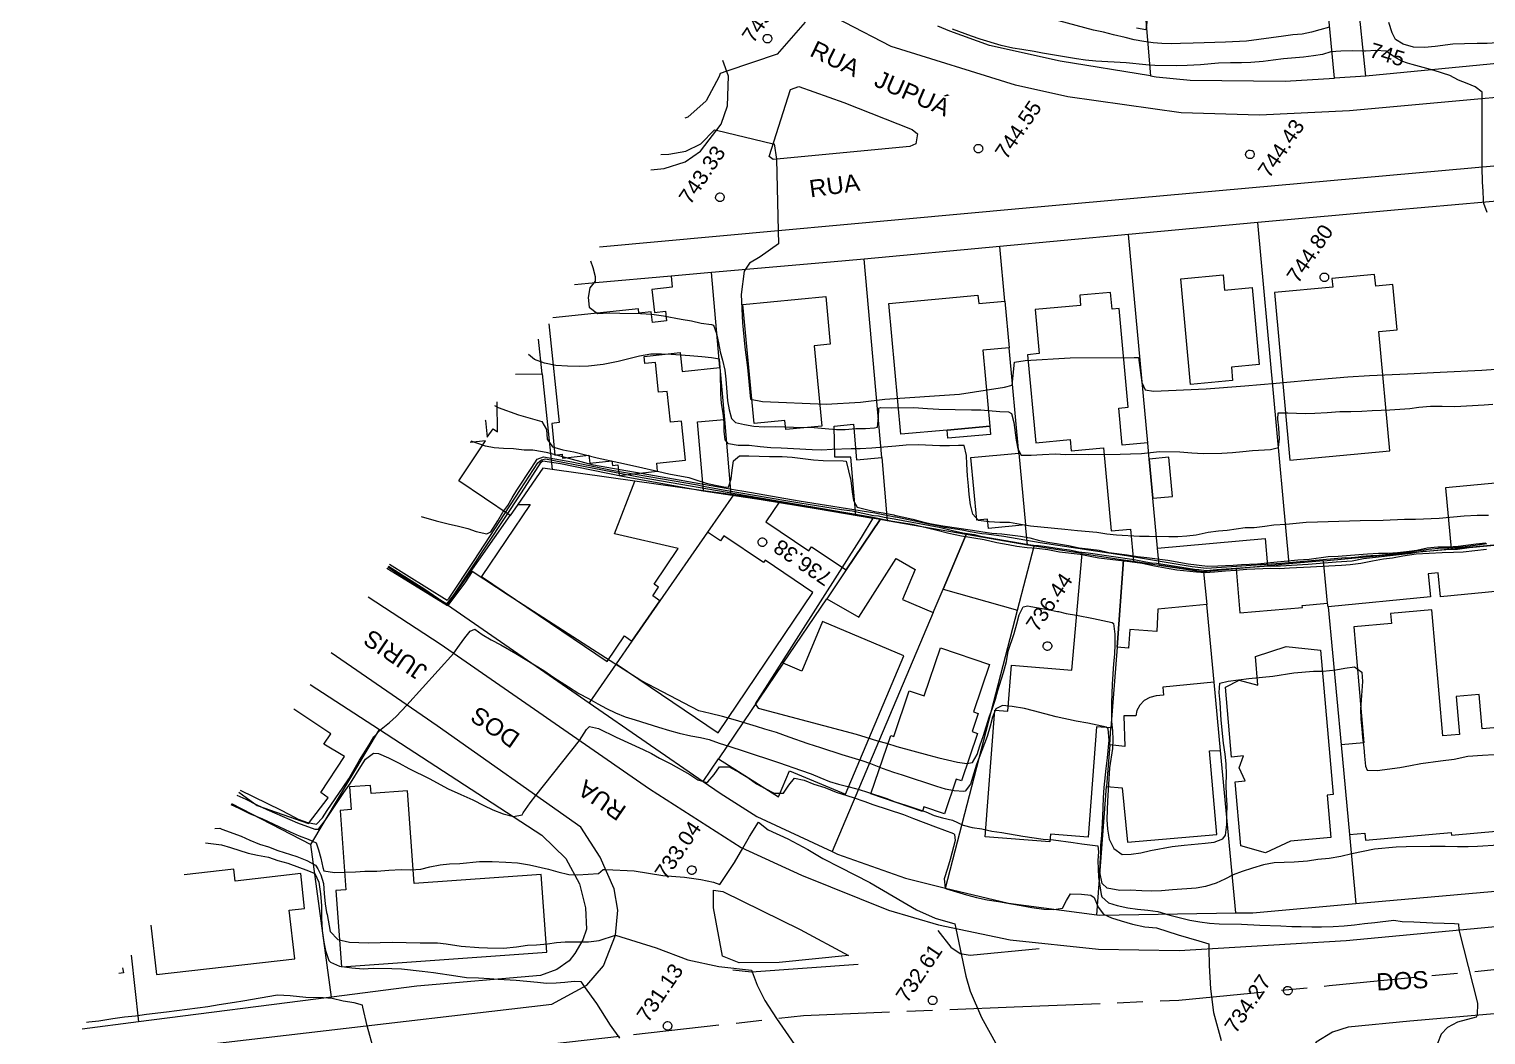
# Model space of a CAD drawing. Header units: metres. Extents: x 325024 to 7190115, y 7391967 to 10157759.
# Drawn here: x 325082.4 to 325251.8, y 7393017.6 to 7393134.6 of the extents above; entities that cross this region are included whole.
import ezdxf
from ezdxf.enums import TextEntityAlignment as Align

# ---------------------------------------------------------------- set-up
doc = ezdxf.new("R2010")
doc.units = ezdxf.units.M
doc.linetypes.add('T09', pattern=[17, 10, -2, 3, -2])
doc.layers.get('0').update_dxf_attribs({"lineweight": 18})
for name, color, linetype, lineweight in [('100_SIST_VIARIO_MEIO_FIO', 1, 'Continuous', 18), ('108_SEP_FIS_CANT_CENT_ILHA', 7, 'Continuous', 18), ('160_P_SIMP_ASF_TOP', 7, 'Continuous', 18), ('206_MURO_E_MURO_ARRIMO', 7, 'Continuous', 18), ('214_PROJ_BEIRAL_EDIF', 10, 'Continuous', 18), ('508_LM_SETOR_FISCAL', 136, 'T09', 18), ('600_CURVA_MESTRA', 14, 'Continuous', 18), ('602_CURVA_MESTRA_TOP', 24, 'Continuous', 18), ('604_CURVA_INTERM', 7, 'Continuous', 18), ('606_PTO_COTADO', 7, 'Continuous', 18), ('608_PTO_COTADO_INTERVIA', 1, 'Continuous', 18), ('624_SEGM_CURVA_MESTRA', 14, 'Continuous', 18), ('626_SEGM_CURVA_INTERM', 7, 'Continuous', 18)]:
    doc.layers.add(name, color=color, linetype=linetype, lineweight=lineweight)
doc.styles.add('Style-Arial', font='arial.ttf', dxfattribs={"height": 1.75})

# ---------------------------------------------------------------- blocks, each defined once
blk = doc.blocks.new('SP09')
at = {"color": 0, "linetype": 'Continuous'}
blk.add_lwpolyline([(-0.03, -0.51), (-0.14, -0.49), (-0.24, -0.46), (-0.31, -0.42), (-0.35, -0.39), (-0.42, -0.31), (-0.47, -0.24), (-0.51, -0.15), (-0.52, -0.09), (-0.52, 0.03), (-0.51, 0.11), (-0.48, 0.2), (-0.44, 0.27), (-0.4, 0.33), (-0.32, 0.39), (-0.23, 0.44), (-0.15, 0.48), (-0.1, 0.48), (-0.03, 0.48), (0.08, 0.48), (0.19, 0.44), (0.27, 0.4), (0.35, 0.32), (0.41, 0.23), (0.46, 0.11), (0.48, 0.03), (0.48, -0.03), (0.47, -0.08), (0.44, -0.21), (0.38, -0.3), (0.31, -0.38), (0.23, -0.44), (0.1, -0.49), (0.02, -0.51)], close=True, dxfattribs=at)
blk = doc.blocks.new('SP10')
at = {"color": 0, "linetype": 'Continuous'}
blk.add_lwpolyline([(-0.03, -0.51), (-0.14, -0.49), (-0.24, -0.46), (-0.31, -0.42), (-0.35, -0.39), (-0.42, -0.31), (-0.47, -0.24), (-0.51, -0.15), (-0.52, -0.09), (-0.52, 0.03), (-0.51, 0.11), (-0.48, 0.2), (-0.44, 0.27), (-0.4, 0.33), (-0.32, 0.39), (-0.23, 0.44), (-0.15, 0.48), (-0.1, 0.48), (-0.03, 0.48), (0.08, 0.48), (0.19, 0.44), (0.27, 0.4), (0.35, 0.32), (0.41, 0.23), (0.46, 0.11), (0.48, 0.03), (0.48, -0.03), (0.47, -0.08), (0.44, -0.21), (0.38, -0.3), (0.31, -0.38), (0.23, -0.44), (0.1, -0.49), (0.02, -0.51)], close=True, dxfattribs=at)

msp = doc.modelspace()

# ---------------------------------------------------------------- linework, layer by layer
at = {"layer": '100_SIST_VIARIO_MEIO_FIO'}
for points in [[(325404.242, 7393140.748), (325268.369, 7393128.025), (325235.92, 7393125.082), (325225.477, 7393124.583), (325216.349, 7393124.853), (325203.165, 7393126.719), (325197.079, 7393128.077), (325182.628, 7393132.562), (325171.865, 7393138.207)], [(325457.005, 7393136.988), (325325.326, 7393125.189), (325288.485, 7393122.234), (325279.49, 7393121.076), (325197.909, 7393113.744), (325148.699, 7393109.244)], [(325154.659, 7393118.252), (325156.221, 7393118.408), (325158.66, 7393119.183), (325160.432, 7393120.407), (325162.861, 7393123.557), (325163.589, 7393125.69), (325163.727, 7393129.122), (325163.065, 7393130.955)], [(325121.791, 7393068.578), (325130.174, 7393063.108), (325154.528, 7393046.243), (325165.17, 7393039.433), (325172.194, 7393036.219), (325182.325, 7393032.139), (325188.146, 7393030.431), (325196.47, 7393028.679), (325206.732, 7393027.622), (325216.142, 7393027.44), (325235.549, 7393028.633), (325295.887, 7393034.259), (325315.523, 7393035.898), (325335.798, 7393036.104), (325350.97, 7393036.303)], [(325086.031, 7393014.536), (325143.147, 7393021.203), (325147.249, 7393023.421), (325149.166, 7393025.663), (325150.563, 7393029.249), (325150.818, 7393032.126), (325150.405, 7393034.627), (325148.795, 7393038.309), (325146.536, 7393041.79), (325129.828, 7393053.564), (325117.486, 7393062.073)]]:
    msp.add_lwpolyline(points, dxfattribs=at)
msp.add_lwpolyline([(325287.13, 7393023.083), (325242.965, 7393019.249), (325235.766, 7393018.529), (325233.952, 7393017.971), (325232.042, 7393016.782), (325230.482, 7393014.418), (325229.987, 7393012.619), (325230.355, 7393009.741), (325231.941, 7393007.403), (325245.368, 7392998.812), (325256.398, 7392991.89), (325259.728, 7392990.151), (325264.973, 7392988.605), (325270.553, 7392988.425), (325273.881, 7392989.516), (325329.139, 7393018.081), (325345.59, 7393026.798), (325345.946, 7393027.598), (325344.492, 7393028.321), (325296.813, 7393024.099)], close=True, dxfattribs=at)
at = {"layer": '108_SEP_FIS_CANT_CENT_ILHA'}
for points in [[(325177.113, 7393126.068), (325185.084, 7393122.912), (325185.675, 7393122.433), (325185.477, 7393121.257), (325184.791, 7393120.945), (325168.888, 7393119.455), (325168.426, 7393119.774), (325170.913, 7393127.573), (325171.879, 7393127.929)], [(325161.959, 7393032.421), (325161.946, 7393034.456), (325163.063, 7393034.311), (325172.06, 7393029.899), (325177.67, 7393026.888), (325169.586, 7393026.069), (325164.967, 7393026.024), (325163.021, 7393026.795)]]:
    msp.add_lwpolyline(points, close=True, dxfattribs=at)
for points in [[(325188.046, 7393029.767), (325189.561, 7393027.827), (325190.667, 7393027.111), (325191.831, 7393026.908), (325199.842, 7393027.687)], [(325164.193, 7393025.204), (325166.373, 7393024.957), (325178.805, 7393025.875)]]:
    msp.add_lwpolyline(points, dxfattribs=at)
at = {"layer": '206_MURO_E_MURO_ARRIMO'}
for p, q in [((325189.456, 7393134.343), (325188.039, 7393134.959)), ((325194.07, 7393132.69), (325189.456, 7393134.343)), ((325202.271, 7393130.864), (325194.07, 7393132.69)), ((325283.579, 7393133.556), (325237.832, 7393129.139)), ((325212.79, 7393129.165), (325202.271, 7393130.864)), ((325237.832, 7393129.139), (325234.203, 7393128.912)), ((325255.275, 7393114.79), (325241.163, 7393113.564)), ((325225.263, 7393112.094), (325210.231, 7393110.704)), ((325241.163, 7393113.564), (325225.263, 7393112.094)), ((325210.231, 7393110.704), (325195.269, 7393109.321)), ((325195.269, 7393109.321), (325179.497, 7393107.863)), ((325175.553, 7393107.498), (325161.728, 7393106.278)), ((325179.497, 7393107.863), (325175.553, 7393107.498)), ((325157.035, 7393105.864), (325148.22, 7393105.087)), ((325148.22, 7393105.087), (325145.796, 7393104.856)), ((325124.156, 7393072.153), (325128.398, 7393069.458)), ((325128.398, 7393069.458), (325131.037, 7393067.636)), ((325131.037, 7393067.636), (325147.498, 7393056.272)), ((325115.051, 7393058.393), (325123.114, 7393053.148)), ((325147.498, 7393056.272), (325160.775, 7393047.107)), ((325123.114, 7393053.148), (325142.007, 7393040.86)), ((325160.775, 7393047.107), (325162.753, 7393045.741)), ((325162.753, 7393045.741), (325166.989, 7393043.05)), ((325166.989, 7393043.05), (325175.763, 7393038.948)), ((325142.007, 7393040.86), (325144.799, 7393038.17)), ((325144.799, 7393038.17), (325146.362, 7393035.225)), ((325175.763, 7393038.948), (325176.399, 7393038.65)), ((325176.399, 7393038.65), (325184.287, 7393035.849)), ((325184.287, 7393035.849), (325188.962, 7393034.717)), ((325146.362, 7393035.225), (325147.058, 7393032.432)), ((325188.962, 7393034.717), (325196.289, 7393032.941)), ((325236.688, 7393032.924), (325264.334, 7393035.395)), ((325147.058, 7393032.432), (325147.195, 7393029.951)), ((325196.289, 7393032.941), (325206.552, 7393031.591)), ((325224.697, 7393031.852), (325236.688, 7393032.924)), ((325206.552, 7393031.591), (325206.879, 7393031.548)), ((325206.879, 7393031.548), (325222.712, 7393031.818)), ((325222.712, 7393031.818), (325224.697, 7393031.852)), ((325147.195, 7393029.951), (325146.76, 7393028.686)), ((325146.76, 7393028.686), (325145.824, 7393027.121)), ((325145.164, 7393026.233), (325143.76, 7393025.259)), ((325145.824, 7393027.121), (325145.164, 7393026.233)), ((325141.828, 7393024.529), (325127.459, 7393023.304)), ((325143.76, 7393025.259), (325141.828, 7393024.529)), ((325127.459, 7393023.304), (325117.528, 7393022.028)), ((325117.528, 7393022.028), (325095.085, 7393019.145)), ((325095.085, 7393019.145), (325088.523, 7393018.302))]:
    msp.add_line(p, q, dxfattribs=at)
for points in [[(325237.832, 7393129.139), (325236.877, 7393138.536)], [(325228.934, 7393072.414), (325225.263, 7393112.094)], [(325212.473, 7393086.484), (325210.231, 7393110.704)], [(325195.855, 7393102.971), (325195.269, 7393109.321)], [(325181.525, 7393084.773), (325179.497, 7393107.863)], [(325142.041, 7393094.499), (325141.616, 7393098.54)], [(325197.488, 7393085.302), (325196.355, 7393097.556)], [(325162.694, 7393095.248), (325163.224, 7393089.193)], [(325160.811, 7393080.923), (325152.815, 7393082.041)], [(325164.301, 7393080.435), (325161.274, 7393076.082)], [(325164.301, 7393080.435), (325163.986, 7393080.479)], [(325169.593, 7393079.583), (325166.16, 7393080.175), (325164.301, 7393080.435)], [(325131.037, 7393067.636), (325138.302, 7393078.048)], [(325198.476, 7393074.6), (325198.26, 7393076.942)], [(325204.854, 7393073.625), (325199.257, 7393074.473)], [(325170.061, 7393060.86), (325175.126, 7393068.363)], [(325187.516, 7393066.774), (325175.763, 7393038.948)], [(325188.962, 7393034.717), (325197.333, 7393067.044)], [(325220.183, 7393058.64), (325219.331, 7393067.681)], [(325233.436, 7393067.415), (325234.948, 7393051.376)], [(325150.632, 7393060.777), (325147.498, 7393056.272)], [(325115.138, 7393039.799), (325123.114, 7393053.148)], [(325208.043, 7393051.369), (325208.192, 7393053.349)], [(325160.775, 7393047.107), (325162.559, 7393049.749)], [(325222.712, 7393031.818), (325220.929, 7393050.729)], [(325206.552, 7393031.591), (325207.677, 7393046.511)], [(325105.903, 7393044.567), (325115.138, 7393039.799)], [(325235.931, 7393040.947), (325236.688, 7393032.924)], [(325117.528, 7393022.028), (325115.138, 7393039.799)], [(325094.214, 7393026.902), (325095.085, 7393019.145)]]:
    msp.add_lwpolyline(points, dxfattribs=at)
at = {"layer": '214_PROJ_BEIRAL_EDIF'}
for points in [[(325210.961, 7393150.886), (325212.79, 7393129.165), (325213.461, 7393129.056), (325217.395, 7393128.656), (325228.469, 7393128.554), (325234.203, 7393128.912), (325233.382, 7393137.464), (325217.776, 7393136.262), (325216.389, 7393150.532), (325232.807, 7393152.141), (325233.543, 7393144.22), (325236.272, 7393144.496), (325235.402, 7393153.051), (325231.275, 7393152.642), (325231.138, 7393154.287), (325225.829, 7393153.831), (325225.895, 7393154.055), (325221.458, 7393153.395), (325221.685, 7393151.778)], [(325216.314, 7393105.568), (325221.25, 7393106.024), (325221.412, 7393104.262), (325224.603, 7393104.557), (325225.433, 7393095.58), (325222.197, 7393095.281), (325222.341, 7393093.73), (325217.45, 7393093.278)], [(325227.206, 7393103.958), (325229.004, 7393084.492), (325240.61, 7393085.565), (325239.33, 7393099.417), (325241.472, 7393099.615), (325240.984, 7393104.896), (325238.984, 7393104.711), (325238.859, 7393106.06), (325233.895, 7393105.601), (325233.989, 7393104.584)], [(325165.364, 7393102.591), (325175.024, 7393103.51), (325175.551, 7393097.96), (325173.668, 7393097.781), (325174.558, 7393088.423), (325170.377, 7393088.026), (325170.278, 7393089.072), (325166.682, 7393088.73)], [(325195.855, 7393102.971), (325196.355, 7393097.556), (325193.3, 7393097.274), (325194.117, 7393088.435), (325189.132, 7393087.975), (325183.766, 7393087.479), (325182.359, 7393102.71), (325192.715, 7393103.666), (325192.805, 7393102.689)], [(325210.817, 7393072.721), (325213.788, 7393072.271), (325213.608, 7393074.222), (325213.069, 7393080.039), (325212.646, 7393084.606), (325212.473, 7393086.484), (325209.507, 7393086.21), (325209.108, 7393090.528), (325210.21, 7393090.63), (325209.148, 7393102.129), (325208.322, 7393102.052), (325208.144, 7393103.984), (325204.555, 7393103.653), (325204.664, 7393102.475), (325199.381, 7393101.986), (325199.855, 7393096.86), (325198.488, 7393096.734), (325199.434, 7393086.496), (325203.44, 7393086.866), (325203.559, 7393085.576), (325207.336, 7393085.925), (325208.229, 7393076.258), (325210.471, 7393076.466)], [(325163.224, 7393089.193), (325163.986, 7393080.479), (325160.811, 7393080.923), (325160.111, 7393088.921)], [(325178.516, 7393078.044), (325177.92, 7393084.829), (325176.094, 7393084.82), (325176.013, 7393088.439), (325178.234, 7393088.662), (325178.598, 7393084.516), (325181.525, 7393084.773), (325182.171, 7393077.413), (325181.333, 7393077.558)], [(325189.132, 7393087.975), (325194.117, 7393088.435), (325194.164, 7393087.471), (325189.221, 7393087.014)], [(325197.488, 7393085.302), (325198.26, 7393076.942), (325193.948, 7393076.544), (325193.848, 7393077.622), (325192.578, 7393077.505), (325191.905, 7393084.786)], [(325143.207, 7393083.385), (325142.13, 7393083.535), (325139.19, 7393079.322), (325140.638, 7393079.331), (325134.964, 7393070.928), (325149.594, 7393061.051), (325151.607, 7393064.032), (325152.484, 7393063.441), (325155.736, 7393068.118), (325154.891, 7393068.689), (325155.573, 7393069.699), (325155.057, 7393070.047), (325157.866, 7393074.208), (325150.461, 7393075.918), (325152.815, 7393082.041)], [(325212.646, 7393084.606), (325213.069, 7393080.039), (325215.339, 7393080.249), (325214.917, 7393084.816)], [(325247.765, 7393074.159), (325258.907, 7393075.192), (325258.255, 7393082.304), (325247.108, 7393081.274)], [(325177.382, 7393071.705), (325181.333, 7393077.558), (325178.516, 7393078.044), (325169.593, 7393079.583), (325168.056, 7393077.307), (325173.048, 7393073.937), (325173.369, 7393074.414)], [(325177.382, 7393071.705), (325175.126, 7393068.363), (325178.886, 7393066.203), (325183.203, 7393073.044), (325185.433, 7393071.773), (325183.957, 7393068.278), (325187.516, 7393066.774), (325188.659, 7393069.479), (325191.342, 7393075.831), (325182.171, 7393077.413), (325181.333, 7393077.558)], [(325161.274, 7393076.082), (325155.736, 7393068.118), (325152.484, 7393063.441), (325150.632, 7393060.777), (325162.489, 7393052.772), (325173.515, 7393069.104), (325167.973, 7393072.845), (325167.787, 7393072.57), (325163.175, 7393075.684), (325162.764, 7393075.076)], [(325191.342, 7393075.831), (325188.659, 7393069.479), (325197.333, 7393067.044), (325199.257, 7393074.473), (325198.476, 7393074.6)], [(325213.608, 7393074.222), (325226.109, 7393075.377), (325226.405, 7393072.178), (325222.742, 7393071.837), (325218.972, 7393071.485), (325213.788, 7393072.271)], [(325261.294, 7393070.02), (325246.517, 7393068.595), (325246.249, 7393071.376), (325245.099, 7393071.265), (325245.359, 7393068.564), (325233.436, 7393067.415), (325233.395, 7393067.851), (325232.93, 7393072.784), (325247.765, 7393074.159), (325258.907, 7393075.192), (325260.825, 7393075.369)], [(325204.854, 7393073.625), (325209.666, 7393072.895), (325208.899, 7393062.72), (325208.192, 7393053.349), (325206.526, 7393053.475), (325205.558, 7393040.641), (325201.166, 7393040.972), (325201.1, 7393040.103), (325193.573, 7393040.67), (325194.684, 7393055.41), (325196.21, 7393055.295), (325196.613, 7393060.632), (325203.626, 7393060.07)], [(325219.331, 7393067.681), (325213.646, 7393067.161), (325213.539, 7393064.542), (325210.384, 7393064.779), (325210.221, 7393062.621), (325208.899, 7393062.72), (325209.666, 7393072.895), (325210.817, 7393072.721), (325213.788, 7393072.271), (325218.972, 7393071.485)], [(325233.395, 7393067.851), (325232.93, 7393072.784), (325228.934, 7393072.414), (325226.405, 7393072.178), (325222.742, 7393071.837), (325223.192, 7393066.708), (325230.459, 7393067.346), (325230.437, 7393067.591)], [(325262.066, 7393042.135), (325261.391, 7393049.831), (325263.054, 7393049.977), (325262.682, 7393054.217), (325251.381, 7393053.225), (325251.03, 7393057.232), (325248.328, 7393056.994), (325248.715, 7393052.587), (325246.785, 7393052.418), (325245.499, 7393067.057), (325240.704, 7393066.636), (325240.805, 7393065.487), (325236.43, 7393065.103), (325237.614, 7393051.61), (325234.948, 7393051.376), (325235.931, 7393040.947), (325237.725, 7393041.105), (325237.796, 7393040.289), (325247.778, 7393041.166), (325247.802, 7393040.883)], [(325170.061, 7393060.86), (325162.559, 7393049.749), (325169.508, 7393045.321), (325170.793, 7393048.362), (325177.3, 7393045.614), (325184.106, 7393061.728), (325174.659, 7393065.718), (325172.222, 7393059.947)], [(325184.719, 7393057.642), (325186.461, 7393057.054), (325188.346, 7393062.633), (325194.068, 7393060.699), (325192.21, 7393055.203), (325192.75, 7393055.021), (325192.041, 7393052.922), (325192.684, 7393052.705), (325190.812, 7393047.168), (325190.188, 7393047.379), (325188.822, 7393043.337), (325186.43, 7393044.146), (325186.257, 7393043.636), (325180.275, 7393045.658), (325182.579, 7393052.473), (325182.932, 7393052.354)], [(325221.5, 7393058.094), (325223.096, 7393058.873), (325225.281, 7393058.297), (325224.986, 7393061.659), (325228.584, 7393062.812), (325232.571, 7393062.39), (325234.045, 7393045.595), (325233.348, 7393045.534), (325233.783, 7393040.581), (325229.063, 7393040.167), (325226.164, 7393038.816), (325223.294, 7393039.633), (325222.641, 7393047.069), (325223.793, 7393047.17), (325223.095, 7393048.687), (325223.621, 7393050.073), (325222.215, 7393049.95)], [(325208.043, 7393051.369), (325207.677, 7393046.511), (325209.482, 7393046.375), (325210.098, 7393040.059), (325220.503, 7393040.947), (325219.652, 7393050.664), (325220.929, 7393050.729), (325220.183, 7393058.64), (325214.214, 7393058.077), (325214.302, 7393057.149), (325213.432, 7393057.052), (325212.703, 7393056.889), (325212.051, 7393056.528), (325211.533, 7393056.001), (325211.194, 7393055.354), (325211.069, 7393054.734), (325209.686, 7393054.75), (325209.795, 7393051.164)], [(325119.623, 7393046.47), (325119.813, 7393043.831), (325118.541, 7393043.739), (325119.207, 7393034.505), (325118.055, 7393034.422), (325118.695, 7393025.542), (325142.571, 7393027.264), (325141.919, 7393036.307), (325127.145, 7393035.242), (325126.368, 7393046.017), (325122.142, 7393045.712), (325122.075, 7393046.647)]]:
    msp.add_lwpolyline(points, close=True, dxfattribs=at)
for points in [[(325162.694, 7393095.248), (325161.728, 7393106.278), (325157.035, 7393105.864), (325157.17, 7393104.585), (325154.802, 7393104.337), (325155.083, 7393101.652), (325156.364, 7393101.786), (325156.481, 7393100.673), (325154.851, 7393100.502), (325154.723, 7393101.718), (325153.294, 7393101.568), (325153.241, 7393102.076), (325143.263, 7393101.028)], [(325142.8, 7393100.329), (325144.004, 7393088.862), (325143.144, 7393088.722), (325143.527, 7393085.071), (325144.357, 7393085.159), (325144.403, 7393084.719), (325147.471, 7393085.041), (325147.568, 7393084.122), (325150.144, 7393084.393), (325150.2, 7393083.865), (325150.846, 7393083.933), (325150.975, 7393082.709), (325155.466, 7393083.18), (325155.368, 7393084.112), (325158.701, 7393084.462), (325158.223, 7393089.02), (325156.952, 7393088.886), (325156.576, 7393092.474), (325155.571, 7393092.368), (325155.207, 7393095.833), (325153.976, 7393095.704), (325153.888, 7393096.546), (325158.078, 7393096.986), (325158.309, 7393094.788), (325162.694, 7393095.248)], [(325142.041, 7393094.499), (325143.207, 7393083.385), (325142.13, 7393083.535), (325139.19, 7393079.322), (325138.302, 7393078.048), (325132.333, 7393082.078), (325135.46, 7393086.71), (325133.68, 7393086.546)], [(325138.93, 7393094.48), (325142.041, 7393094.499)], [(325135.393, 7393089.135), (325135.454, 7393089.094), (325135.658, 7393087.141), (325136.323, 7393088.126), (325136.856, 7393087.766), (325136.793, 7393091.251)], [(325106.754, 7393045.853), (325108.892, 7393044.307), (325114.875, 7393042.241), (325117.153, 7393045.198), (325116.287, 7393045.829), (325119.057, 7393050.015), (325116.655, 7393051.441), (325117.458, 7393052.662), (325113.148, 7393055.516)], [(325096.536, 7393030.411), (325097.18, 7393024.68), (325113.261, 7393026.486), (325112.626, 7393032.139), (325114.411, 7393032.339), (325113.956, 7393036.389), (325106.344, 7393035.534), (325106.189, 7393036.917), (325100.412, 7393036.268)], [(325093.238, 7393025.427), (325093.323, 7393024.861), (325092.813, 7393024.784)]]:
    msp.add_lwpolyline(points, dxfattribs=at)
at = {"layer": '508_LM_SETOR_FISCAL'}
msp.add_lwpolyline([(325082.366, 7393008.996), (325089.8, 7393010.355), (325124.197, 7393014.479), (325152.66, 7393017.674), (325172.446, 7393019.896), (325196.928, 7393020.894), (325216.086, 7393021.674), (325233.575, 7393023.376), (325254.591, 7393025.422), (325313.137, 7393030.9), (325333.395, 7393032.003), (325354.636, 7393032.068), (325380.851, 7393034.524), (325449.746, 7393077.628), (325495.802, 7393097.469), (325545.987, 7393111.125), (325567.381, 7393117.061), (325593.152, 7393124.115), (325596.434, 7393125.013), (325632.558, 7393136.078), (325647.604, 7393140.686), (325652.606, 7393141.577)], dxfattribs=at)
at = {"layer": '600_CURVA_MESTRA'}
for points, elevation in [([(325172.623, 7393135.411), (325169.365, 7393131.702), (325163.511, 7393129.72), (325162.737, 7393129.458), (325162.639, 7393129.101), (325161.112, 7393126.251), (325158.976, 7393124.37), (325158.629, 7393124.251)], 745), ([(325237.806, 7393132.046), (325237.699, 7393132.039), (325236.252, 7393132.083), (325234.942, 7393132.025), (325233.771, 7393131.948), (325232.804, 7393131.658), (325231.76, 7393131.483), (325230.577, 7393131.345), (325228.24, 7393131.132), (325227.073, 7393130.998), (325225.881, 7393130.839), (325224.477, 7393130.713), (325223.393, 7393130.661), (325222.109, 7393130.661), (325220.707, 7393130.628), (325218.609, 7393130.463), (325217.047, 7393130.365), (325215.776, 7393130.337), (325213.287, 7393130.379), (325212.231, 7393130.431), (325209.974, 7393130.692), (325206.44, 7393130.869), (325205.242, 7393130.992), (325204.174, 7393131.13), (325201.631, 7393131.561), (325200.24, 7393131.79), (325199.243, 7393132.016), (325197.821, 7393132.211), (325196.777, 7393132.39), (325195.435, 7393132.705), (325192.972, 7393133.415), (325191.958, 7393133.767), (325189.779, 7393134.599)], 745), ([(325251.928, 7393113.271), (325251.563, 7393114.329), (325251.532, 7393114.757), (325251.496, 7393115.77), (325251.407, 7393116.816), (325251.358, 7393118.548), (325251.365, 7393126.483), (325251.376, 7393127.285), (325250.554, 7393127.871), (325249.614, 7393128.293), (325248.605, 7393128.672), (325247.61, 7393129.215), (325245.782, 7393129.792), (325243.225, 7393130.475), (325242.698, 7393130.657)], 745), ([(325164.541, 7393080.987), (325164.112, 7393081.062), (325156.67, 7393082.388), (325148, 7393083.877), (325142.684, 7393085.324), (325142.067, 7393085.451), (325140.967, 7393085.627), (325139.925, 7393085.645), (325138.714, 7393085.798), (325137.55, 7393085.829), (325136.471, 7393085.908), (325135.431, 7393086.115), (325133.779, 7393086.696)], 740), ([(325183.041, 7393077.856), (325180.735, 7393078.319), (325171.929, 7393079.696), (325165.502, 7393080.819)], 740), ([(325183.164, 7393077.831), (325183.041, 7393077.856)], 740), ([(325251.924, 7393074.756), (325250.837, 7393074.585), (325249.387, 7393074.409), (325248.533, 7393074.31), (325247.488, 7393074.245), (325246.674, 7393074.234), (325245.117, 7393074.104), (325243.744, 7393073.901), (325242.839, 7393073.75), (325238.969, 7393073.35), (325238.43, 7393073.356), (325237.285, 7393073.268), (325236.961, 7393073.207), (325235.732, 7393073.062), (325235.468, 7393073.117), (325227.987, 7393072.46), (325219.296, 7393071.858), (325217.643, 7393072.08), (325209.981, 7393073.338), (325199.968, 7393074.873), (325195.749, 7393075.604), (325193.703, 7393075.849), (325193.164, 7393075.896), (325191.828, 7393076.136), (325190.879, 7393076.347), (325188.812, 7393076.657), (325188.409, 7393076.753), (325186.783, 7393077.059), (325185.574, 7393077.347), (325183.164, 7393077.831)], 740), ([(325106.91, 7393046.089), (325111.585, 7393043.812), (325112.573, 7393043.313), (325113.667, 7393042.708), (325114.754, 7393042.319), (325115.799, 7393042.141), (325116.475, 7393042.891), (325117.019, 7393043.741), (325118.89, 7393046.462), (325119.533, 7393047.421), (325120.799, 7393049.569), (325121.928, 7393051.387), (325122.455, 7393052.284), (325123.297, 7393053.187), (325124.261, 7393053.95), (325125.043, 7393054.672), (325126.309, 7393055.99), (325131.775, 7393062.039), (325132.431, 7393062.967), (325133.033, 7393063.807), (325133.662, 7393064.59), (325134.188, 7393064.833), (325135.069, 7393064.184), (325136.112, 7393063.574), (325137.22, 7393063.008), (325138.956, 7393061.997), (325142.22, 7393059.997), (325143.406, 7393059.2), (325145.107, 7393058.104), (325146.31, 7393057.349), (325147.443, 7393056.772), (325148.509, 7393056.149), (325149.508, 7393055.597), (325150.556, 7393055.072), (325151.705, 7393054.611), (325152.845, 7393054.274), (325155.55, 7393053.421), (325156.832, 7393053.019), (325157.962, 7393052.722), (325159.312, 7393052.426), (325160.467, 7393052.228), (325161.464, 7393051.983), (325162.619, 7393051.575), (325163.963, 7393051.125), (325165.295, 7393050.708), (325169.626, 7393049.284), (325172.066, 7393048.442), (325173.317, 7393047.986), (325174.341, 7393047.576), (325175.441, 7393047.093), (325176.497, 7393046.802), (325177.741, 7393046.498), (325178.896, 7393046.187), (325179.875, 7393045.878), (325182.139, 7393045.117), (325183.11, 7393044.76), (325184.322, 7393044.345), (325185.495, 7393043.983), (325186.665, 7393043.562), (325187.618, 7393043.14), (325188.59, 7393042.884), (325189.756, 7393042.611), (325190.994, 7393042.035), (325192.066, 7393041.767), (325193.165, 7393041.589), (325194.346, 7393041.319), (325195.49, 7393041.183), (325197.947, 7393040.738), (325200.314, 7393040.409), (325201.527, 7393040.323), (325203.786, 7393040.017), (325204.796, 7393039.857), (325206.669, 7393039.639), (325206.725, 7393038.944), (325206.675, 7393037.908), (325206.69, 7393036.894), (325206.753, 7393035.974), (325206.884, 7393034.969), (325207.038, 7393033.959), (325207.142, 7393033.692), (325207.906, 7393033.012), (325208.897, 7393032.701), (325210.158, 7393032.422), (325211.27, 7393032.267), (325212.492, 7393032.159), (325213.653, 7393031.984), (325215.052, 7393031.572), (325217.374, 7393030.99), (325218.536, 7393030.768), (325219.637, 7393030.613), (325220.782, 7393030.561), (325223.359, 7393030.523), (325225.522, 7393030.411), (325227.936, 7393030.34), (325229.236, 7393030.261), (325230.295, 7393030.241), (325231.567, 7393030.186), (325232.676, 7393030.192), (325234.022, 7393030.249), (325235.3, 7393030.326), (325236.518, 7393030.429), (325237.687, 7393030.589), (325238.864, 7393030.7), (325241.085, 7393030.99), (325242.075, 7393030.839), (325243.434, 7393030.799), (325245.645, 7393030.663), (325246.951, 7393030.615), (325248.137, 7393030.595), (325248.598, 7393030.56), (325248.665, 7393029.856), (325250.824, 7393021.317), (325250.781, 7393019.928), (325250.663, 7393019.699), (325248.483, 7393019.108), (325247.339, 7393018.516), (325246.6, 7393017.731), (325246.17, 7393016.633)], 735), ([(325124.131, 7393009.864), (325121.691, 7393018.698), (325121.166, 7393020.867), (325121.145, 7393021.105), (325120.167, 7393021.363), (325118.896, 7393021.555), (325117.601, 7393021.854), (325116.566, 7393021.937), (325114.565, 7393021.999), (325112.731, 7393022.174), (325111.258, 7393022.259), (325107.237, 7393021.571), (325106.24, 7393021.395), (325104.458, 7393021.133), (325103.133, 7393020.913), (325098.353, 7393020.297), (325096.026, 7393019.995), (325094.748, 7393019.836), (325093.458, 7393019.698), (325092.085, 7393019.504), (325090.477, 7393019.23), (325089.318, 7393019.136), (325089.047, 7393019.094)], 730)]:
    msp.add_lwpolyline(points, dxfattribs=dict(at, elevation=elevation))
at = {"layer": '604_CURVA_INTERM', "flags": 128}
for points, elevation in [([(325233.604, 7393134.818), (325232.497, 7393134.504), (325231.514, 7393134.252), (325230.418, 7393134.014), (325229.359, 7393133.918), (325228.242, 7393133.78), (325226.826, 7393133.583), (325223.955, 7393133.218), (325221.522, 7393133.081), (325219.022, 7393132.995), (325217.768, 7393132.979), (325216.279, 7393132.928), (325215.226, 7393132.873), (325214.095, 7393132.919), (325213.089, 7393133.011), (325212.019, 7393133.159), (325210.876, 7393133.361), (325209.829, 7393133.637), (325208.493, 7393133.949), (325207.34, 7393134.259), (325206.145, 7393134.495), (325202.145, 7393135.571)], 746), ([(325212.419, 7393135.689), (325212.25, 7393134.533), (325211.156, 7393134.704)], 747), ([(325264.836, 7393134.686), (325263.542, 7393134.451), (325262.317, 7393134.253), (325259.801, 7393133.77), (325258.17, 7393133.492), (325256.882, 7393133.328), (325255.239, 7393133.208), (325253.104, 7393133.008), (325251.948, 7393132.928), (325250.799, 7393132.929), (325249.312, 7393132.905), (325247.964, 7393132.845), (325245.882, 7393132.567), (325244.671, 7393132.472), (325243.387, 7393132.515), (325242.159, 7393132.841), (325241.305, 7393133.396), (325240.884, 7393134.166), (325240.512, 7393135.389)], 746), ([(325147.659, 7393107.673), (325147.916, 7393106.881), (325148.188, 7393105.838), (325148.208, 7393105.301), (325147.576, 7393104.526), (325147.379, 7393103.399), (325147.51, 7393102.258), (325148.473, 7393101.547), (325149.832, 7393101.609), (325151.078, 7393101.554), (325153.475, 7393101.544), (325154.803, 7393101.45), (325156.145, 7393101.243), (325158.216, 7393100.862), (325159.39, 7393100.684), (325160.51, 7393100.412), (325161.741, 7393100.266), (325161.973, 7393100.163), (325162.313, 7393099.192), (325162.54, 7393098.131), (325162.733, 7393097.069), (325163.024, 7393096.093), (325163.291, 7393094.943), (325163.396, 7393093.906), (325163.578, 7393091.391), (325163.768, 7393090.324), (325164.069, 7393089.301), (325164.541, 7393088.844), (325165.552, 7393088.623), (325166.638, 7393088.432), (325167.869, 7393088.351), (325169.205, 7393088.372), (325170.266, 7393088.355), (325171.273, 7393088.315), (325173.674, 7393088.259), (325174.937, 7393088.14), (325176.264, 7393088.04), (325177.283, 7393088.044), (325178.499, 7393088.157), (325179.641, 7393088.172), (325180.704, 7393088.24), (325181.038, 7393088.307), (325181.159, 7393089.433), (325181.196, 7393090.519), (325181.39, 7393090.611), (325182.677, 7393090.575), (325185.281, 7393090.599), (325186.863, 7393090.478), (325188.183, 7393090.409), (325191.986, 7393090.329), (325193.052, 7393090.324), (325195.256, 7393090.143), (325196.271, 7393090.076), (325196.63, 7393089.898), (325196.878, 7393088.841), (325197.183, 7393086.818), (325197.362, 7393085.801), (325197.755, 7393085.043), (325198.905, 7393085.064), (325200.222, 7393085.144), (325201.73, 7393085.196), (325202.907, 7393085.151), (325204.21, 7393085.168), (325205.523, 7393085.144), (325209.274, 7393085.166), (325210.463, 7393085.191), (325211.737, 7393085.251), (325213.845, 7393085.472), (325216.198, 7393085.426), (325217.585, 7393085.321), (325218.899, 7393085.248), (325221.084, 7393085.294), (325222.317, 7393085.357), (325223.517, 7393085.467), (325224.666, 7393085.593), (325226.736, 7393085.705), (325227.687, 7393085.952), (325227.807, 7393086.97), (325227.718, 7393088.228), (325227.589, 7393089.249), (325227.621, 7393089.989), (325228.774, 7393089.995), (325229.777, 7393089.941), (325230.851, 7393089.909), (325231.889, 7393089.927), (325233.349, 7393090.007), (325234.827, 7393090.152), (325236.093, 7393090.145), (325237.355, 7393090.185), (325238.59, 7393090.249), (325239.617, 7393090.28), (325240.63, 7393090.332), (325242.957, 7393090.501), (325244.009, 7393090.636), (325245.345, 7393090.745), (325246.716, 7393090.747), (325248.17, 7393090.716), (325251.586, 7393090.905), (325252.608, 7393090.971)], 743), ([(325252.091, 7393078.053), (325250.765, 7393078.037), (325249.277, 7393077.945), (325246.375, 7393077.69), (325243.629, 7393077.591), (325242.328, 7393077.566), (325239.857, 7393077.46), (325237.177, 7393077.426), (325232.205, 7393077.247), (325230.903, 7393077.213), (325228.561, 7393076.977), (325227.14, 7393076.896), (325226.076, 7393076.742), (325224.857, 7393076.613), (325223.814, 7393076.606), (325221.706, 7393076.312), (325220.695, 7393076.216), (325219.505, 7393076.06), (325218.113, 7393075.753), (325217.027, 7393075.633), (325215.969, 7393075.56), (325214.941, 7393075.546), (325212.634, 7393075.586), (325211.513, 7393075.612), (325208.839, 7393075.741), (325207.706, 7393075.868), (325206.56, 7393076.048), (325204.31, 7393076.273), (325202.833, 7393076.392), (325200.03, 7393076.679), (325198.841, 7393076.81), (325197.677, 7393076.977), (325196.408, 7393077.22), (325195.248, 7393077.217), (325194.014, 7393077.292), (325192.777, 7393077.453), (325192.133, 7393078.188), (325191.873, 7393079.294), (325191.714, 7393080.465), (325191.618, 7393081.504), (325191.487, 7393082.657), (325191.44, 7393084.015), (325191.383, 7393085.028), (325191.132, 7393086.167), (325190.468, 7393086.174), (325189.415, 7393086.142), (325188.272, 7393086.132), (325185.765, 7393086.257), (325184.36, 7393086.211), (325183.154, 7393086.085), (325180.37, 7393085.876), (325179.036, 7393085.789), (325177.982, 7393085.808), (325175.777, 7393085.719), (325174.571, 7393085.646), (325173.427, 7393085.665), (325169.842, 7393085.861), (325168.643, 7393085.915), (325167.39, 7393086.033), (325166.119, 7393086.179), (325164.819, 7393086.19), (325163.696, 7393086.368), (325163.326, 7393086.836), (325163.189, 7393087.837), (325163.203, 7393088.864), (325163.077, 7393089.939), (325162.9, 7393091.064), (325162.809, 7393092.198), (325162.796, 7393094.775), (325162.677, 7393096.209), (325161.742, 7393096.358), (325160.59, 7393096.501), (325159.213, 7393096.625), (325157.045, 7393096.763), (325155.907, 7393096.806), (325154.687, 7393096.811), (325153.345, 7393096.567), (325150.87, 7393095.935), (325149.14, 7393095.59), (325147.441, 7393095.403), (325146.364, 7393095.368), (325144.988, 7393095.411), (325143.626, 7393095.482), (325142.319, 7393095.748), (325141.159, 7393096.172), (325140.446, 7393096.771)], 742), ([(325127.974, 7393077.922), (325129.717, 7393077.431), (325131.09, 7393077.059), (325132.3, 7393076.788), (325133.376, 7393076.516), (325134.374, 7393076.186), (325135.609, 7393075.92), (325136.067, 7393076.134), (325136.881, 7393077.414), (325137.464, 7393078.432), (325138.034, 7393079.197), (325138.545, 7393080.107), (325139.086, 7393080.973), (325140.849, 7393083.63), (325141.452, 7393084.579), (325142.184, 7393084.867), (325145.473, 7393084.281), (325150.133, 7393083.309), (325160.107, 7393081.593), (325160.774, 7393081.459), (325161.857, 7393081.274), (325163.092, 7393081.038), (325168.535, 7393080.108), (325170.845, 7393079.721), (325172.004, 7393079.505), (325176.868, 7393078.723), (325178.078, 7393078.567), (325180.557, 7393078.033), (325181.137, 7393077.981), (325181.813, 7393077.846), (325182.967, 7393077.67), (325188.199, 7393076.667), (325189.761, 7393076.278), (325190.964, 7393076.036), (325192.283, 7393075.818), (325193.029, 7393075.652), (325198.611, 7393074.682), (325199.197, 7393074.599), (325199.763, 7393074.556), (325200.412, 7393074.48), (325202.156, 7393074.185), (325203.357, 7393074.048), (325204.457, 7393073.827), (325205.553, 7393073.692), (325210.901, 7393072.908), (325212.256, 7393072.639), (325212.925, 7393072.539), (325213.473, 7393072.485), (325217.899, 7393071.789), (325218.404, 7393071.747), (325219.259, 7393071.638), (325220.501, 7393071.742), (325225.998, 7393072.131), (325227.388, 7393072.194), (325227.894, 7393072.169), (325231.114, 7393072.384), (325234.367, 7393072.645), (325235.612, 7393072.712), (325236.231, 7393072.786), (325237.551, 7393073.045), (325243.12, 7393073.662), (325243.719, 7393073.776), (325244.497, 7393073.886), (325245.284, 7393073.93), (325247.147, 7393074.09), (325247.948, 7393074.109), (325248.506, 7393074.139), (325249.866, 7393074.299), (325254.893, 7393074.8)], 739), ([(325253.273, 7393039.691), (325250.84, 7393039.547), (325249.731, 7393039.499), (325248.516, 7393039.511), (325247.051, 7393039.561), (325245.318, 7393039.563), (325242.521, 7393039.525), (325241.368, 7393039.455), (325238.831, 7393039.226), (325237.526, 7393038.981), (325236.22, 7393038.699), (325234.909, 7393038.394), (325233.567, 7393038.145), (325232.271, 7393038.034), (325231.032, 7393037.854), (325229.493, 7393037.716), (325227.167, 7393037.634), (325225.945, 7393037.426), (325224.663, 7393037.046), (325223.44, 7393036.646), (325222.416, 7393036.251), (325221.45, 7393035.748), (325220.434, 7393035.279), (325219.187, 7393034.905), (325218.103, 7393034.705), (325215.36, 7393034.511), (325214.052, 7393034.396), (325212.918, 7393034.368), (325211.789, 7393034.377), (325210.431, 7393034.458), (325209.227, 7393034.422), (325207.757, 7393034.69), (325207.153, 7393035.245), (325206.914, 7393036.551), (325206.928, 7393037.65), (325206.996, 7393038.678), (325207.008, 7393039.7), (325207.118, 7393040.822), (325207.241, 7393043.032), (325207.331, 7393045.199), (325207.402, 7393046.402), (325207.645, 7393048.623), (325207.796, 7393049.864), (325207.981, 7393051.904), (325207.866, 7393053.236), (325207.678, 7393053.436), (325205.489, 7393053.894), (325204.161, 7393054.135), (325201.82, 7393054.611), (325199.17, 7393055.339), (325198.124, 7393055.581), (325196.69, 7393055.834), (325195.573, 7393055.947), (325194.784, 7393055.544), (325194.415, 7393054.588), (325194.147, 7393053.524), (325193.779, 7393052.32), (325192.571, 7393049.085), (325192.244, 7393048.092), (325191.848, 7393046.806), (325191.239, 7393045.999), (325191.091, 7393045.95), (325189.97, 7393046.038), (325188.952, 7393046.218), (325187.921, 7393046.506), (325183.928, 7393047.826), (325182.942, 7393048.157), (325181.63, 7393048.637), (325180.26, 7393049.164), (325179.261, 7393049.502), (325176.939, 7393050.221), (325174.429, 7393051.039), (325172.99, 7393051.47), (325170.75, 7393052.267), (325169.299, 7393052.798), (325167.953, 7393053.197), (325166.968, 7393053.519), (325164.534, 7393054.251), (325163.02, 7393054.665), (325161.593, 7393055.03), (325160.253, 7393055.34), (325153.526, 7393058.853), (325147.344, 7393062.796), (325138.091, 7393068.776), (325133.882, 7393071.546), (325133.034, 7393070.2), (325131.035, 7393067.535), (325123.965, 7393071.864)], 736), ([(325202.09, 7393066.856), (325202.971, 7393066.629), (325204.168, 7393066.45), (325206.16, 7393066.053), (325208.326, 7393065.58), (325208.489, 7393065.489), (325208.642, 7393064.256), (325208.636, 7393063.055), (325208.599, 7393061.906), (325208.492, 7393060.801), (325208.318, 7393058.42), (325208.236, 7393056.217), (325208.236, 7393055.195), (325208.266, 7393054.094), (325208.381, 7393053.014), (325208.417, 7393051.991), (325208.356, 7393050.95), (325208.004, 7393048.705), (325207.782, 7393044.83), (325207.732, 7393043.814), (325207.701, 7393042.678), (325207.79, 7393041.575), (325207.995, 7393040.397), (325208.513, 7393039.328), (325209.484, 7393038.627), (325210.552, 7393038.653), (325211.647, 7393038.82), (325212.792, 7393039.075), (325215.314, 7393039.544), (325216.722, 7393039.702), (325219.148, 7393039.938), (325220.194, 7393040.06), (325221.195, 7393040.426), (325221.502, 7393040.88), (325221.664, 7393042.091), (325221.659, 7393043.101), (325221.71, 7393044.347), (325221.615, 7393045.525), (325221.59, 7393046.735), (325221.618, 7393047.927), (325221.573, 7393049.147), (325221.483, 7393050.281), (325221.296, 7393051.566), (325221.021, 7393054.231), (325220.89, 7393056.307), (325220.779, 7393057.468), (325220.838, 7393058.538), (325221.822, 7393058.767), (325224.216, 7393059.097), (325227.03, 7393059.374), (325229.473, 7393059.725), (325231.765, 7393059.937), (325232.886, 7393059.944), (325234.33, 7393060.099), (325235.4, 7393060.301), (325236.519, 7393060.422), (325237.382, 7393059.832), (325237.44, 7393058.732), (325237.301, 7393056.565), (325237.226, 7393055.535), (325237.244, 7393054.368), (325237.379, 7393053.227), (325237.435, 7393052.217), (325237.598, 7393051.069), (325237.666, 7393050.054), (325237.786, 7393048.872), (325237.998, 7393048.407), (325239.135, 7393048.375), (325241.805, 7393048.729), (325243.049, 7393048.96), (325244.235, 7393049.202), (325246.529, 7393049.493), (325248.091, 7393049.721), (325249.718, 7393050.049), (325251.409, 7393050.182), (325254.1, 7393050.316)], 737), ([(325106.532, 7393045.517), (325107.581, 7393045.058), (325108.839, 7393044.411), (325110.019, 7393043.844), (325113.58, 7393042.29), (325115.578, 7393041.567), (325116.021, 7393041.561), (325116.816, 7393042.559), (325118.958, 7393045.829), (325119.728, 7393046.919), (325120.952, 7393048.869), (325121.506, 7393049.702), (325122.401, 7393050.395), (325122.982, 7393050.357), (325124.175, 7393049.869), (325125.408, 7393049.222), (325126.536, 7393048.605), (325128.97, 7393047.433), (325130.162, 7393046.757), (325131.104, 7393046.251), (325132.568, 7393045.575), (325133.959, 7393044.983), (325135.27, 7393044.318), (325136.303, 7393043.822), (325137.501, 7393043.348), (325138.717, 7393043.027), (325139.695, 7393043.236), (325139.83, 7393043.469), (325140.646, 7393044.629), (325141.312, 7393045.471), (325146.377, 7393051.888), (325147.174, 7393053.151), (325147.528, 7393053.501), (325148.572, 7393053.262), (325150.628, 7393052.249), (325153.792, 7393050.808), (325154.734, 7393050.349), (325155.673, 7393049.838), (325156.989, 7393049.17), (325159.217, 7393047.937), (325160.146, 7393047.287), (325161.178, 7393046.993), (325161.299, 7393047.052), (325162.039, 7393047.91), (325162.666, 7393048.801), (325163.772, 7393048.807), (325164.976, 7393048.138), (325165.939, 7393047.573), (325166.957, 7393046.841), (325167.984, 7393046.276), (325169.036, 7393045.743), (325170.095, 7393045.737), (325170.719, 7393046.686), (325171.374, 7393047.506), (325172.495, 7393047.276), (325173.639, 7393046.787), (325174.893, 7393046.39), (325176.224, 7393045.86), (325178.209, 7393045.259), (325179.575, 7393044.77), (325180.511, 7393044.416), (325184.046, 7393043.252), (325185.239, 7393042.822), (325187.785, 7393041.82), (325189.895, 7393041.066), (325190.004, 7393040.96), (325190.068, 7393040.253), (325189.492, 7393038.051), (325189.189, 7393036.989), (325188.81, 7393035.777), (325188.909, 7393034.721), (325189.058, 7393034.632), (325191.377, 7393033.924), (325192.568, 7393033.611), (325193.81, 7393033.35), (325195.098, 7393033.14), (325196.385, 7393032.901), (325197.731, 7393032.704), (325198.993, 7393032.446), (325200.383, 7393032.276), (325201.534, 7393032.228), (325202.544, 7393032.381), (325203.023, 7393033.28), (325203.501, 7393034.041), (325204.77, 7393034.002), (325205.836, 7393033.871), (325206.246, 7393033.632), (325206.7, 7393032.505), (325207.317, 7393031.662), (325208.243, 7393031.245), (325209.373, 7393030.895), (325210.715, 7393030.527), (325212.133, 7393030.223), (325213.484, 7393030.078), (325216.015, 7393029.269), (325218.422, 7393028.581), (325219.583, 7393028.23), (325219.594, 7393027.653), (325219.611, 7393025.694), (325219.775, 7393023.004), (325220.102, 7393020.254), (325221.014, 7393016.976)], 734), ([(325105.816, 7393044.435), (325106.817, 7393043.975), (325108.058, 7393043.347), (325109.414, 7393042.788), (325112.742, 7393041.234), (325113.773, 7393040.782), (325114.801, 7393040.392), (325115.733, 7393039.96), (325116.015, 7393039.154), (325116.302, 7393038.195), (325116.544, 7393037.095), (325116.66, 7393036.706), (325117.871, 7393036.523), (325120.338, 7393036.599), (325121.399, 7393036.663), (325122.814, 7393036.668), (325124.219, 7393036.791), (325125.625, 7393036.869), (325126.758, 7393036.851), (325127.918, 7393036.926), (325128.979, 7393037.181), (325130.154, 7393037.415), (325131.276, 7393037.514), (325132.469, 7393037.551), (325134.761, 7393037.801), (325136.224, 7393037.787), (325137.827, 7393037.731), (325139.15, 7393037.641), (325140.569, 7393037.422), (325142.766, 7393036.897), (325143.855, 7393036.604), (325145.136, 7393036.302), (325146.184, 7393036.25), (325148.588, 7393036.415), (325149.144, 7393036.879), (325149.43, 7393036.857), (325152.752, 7393036.727), (325156.069, 7393036.181), (325158.572, 7393035.978), (325160.503, 7393035.697), (325161.981, 7393035.388), (325162.705, 7393035.137), (325164.395, 7393037.676), (325165.369, 7393039.341), (325166.163, 7393040.724), (325167.194, 7393042.366), (325168.303, 7393041.483), (325170.599, 7393040.441), (325172.919, 7393039.191), (325174.663, 7393038.17), (325176.649, 7393037.147), (325180.139, 7393035.346), (325185.584, 7393032.193), (325187.759, 7393031.22), (325190.035, 7393030.555), (325190.156, 7393030.008), (325191.297, 7393024.478), (325191.828, 7393022.743), (325193.147, 7393019.652), (325195.756, 7393014.885)], 733), ([(325103.955, 7393041.623), (325104.56, 7393041.672), (325104.774, 7393041.574), (325107.016, 7393040.737), (325108.016, 7393040.299), (325109.142, 7393039.836), (325110.22, 7393039.493), (325111.287, 7393039.097), (325113.482, 7393038.368), (325114.667, 7393037.909), (325115.663, 7393037.366), (325115.94, 7393036.962), (325116.304, 7393036.26), (325116.614, 7393035.234), (325116.674, 7393034.077), (325116.812, 7393032.88), (325116.967, 7393031.891), (325117.047, 7393031.632), (325117.378, 7393029.664), (325118.251, 7393028.751), (325119.621, 7393028.405), (325121.783, 7393028.338), (325124.602, 7393028.43), (325127.827, 7393028.343), (325129.869, 7393028.333), (325130.867, 7393028.24), (325132.61, 7393027.966), (325134.662, 7393027.819), (325135.675, 7393027.765), (325137.522, 7393027.733), (325139.064, 7393027.892), (325140.312, 7393028.076), (325141.384, 7393028.129), (325142.674, 7393028.218), (325143.693, 7393028.396), (325144.709, 7393028.458), (325146.091, 7393028.443), (325147.416, 7393028.472), (325148.684, 7393028.615), (325150.563, 7393029.244), (325155.306, 7393027.755), (325158.979, 7393026.379), (325162.578, 7393025.581), (325166.383, 7393025.179), (325166.454, 7393024.963), (325167.029, 7393023.422), (325167.921, 7393021.633), (325169.298, 7393019.543), (325171.376, 7393016.522)], 732), ([(325102.869, 7393039.982), (325104.73, 7393039.749), (325105.784, 7393039.441), (325107.845, 7393038.786), (325108.943, 7393038.534), (325110.202, 7393038.297), (325111.297, 7393037.925), (325112.449, 7393037.626), (325114.871, 7393036.72), (325115.598, 7393036.426), (325116.071, 7393035.405), (325116.273, 7393034.028), (325116.355, 7393032.679), (325116.387, 7393031.217), (325116.452, 7393029.776), (325116.637, 7393028.439), (325116.839, 7393027.448), (325117.224, 7393026.299), (325117.405, 7393026.098), (325118.465, 7393025.643), (325119.885, 7393025.45), (325121.208, 7393025.321), (325122.386, 7393025.391), (325124.566, 7393025.372), (325125.684, 7393025.305), (325128.09, 7393025.064), (325129.405, 7393024.906), (325131.991, 7393024.503), (325133.253, 7393024.319), (325134.612, 7393024.279), (325135.891, 7393024.211), (325136.901, 7393024.131), (325139.03, 7393024.018), (325141.493, 7393023.781), (325142.536, 7393023.667), (325143.672, 7393023.679), (325144.674, 7393023.784), (325145.762, 7393023.876), (325146.521, 7393023.855), (325146.935, 7393023.251), (325148.37, 7393021.294), (325149.929, 7393018.772), (325151.029, 7393017.271)], 731)]:
    msp.add_lwpolyline(points, dxfattribs=dict(at, elevation=elevation))
at = {"layer": '604_CURVA_INTERM'}
for points, elevation in [([(325155.827, 7393120.016), (325156.763, 7393120.062), (325158.763, 7393120.415), (325160.483, 7393121.255), (325162.087, 7393122.901), (325162.313, 7393122.847), (325168.905, 7393121.276), (325169.026, 7393121.248), (325169.28, 7393119.492), (325169.473, 7393111.144), (325169.508, 7393109.635), (325167.399, 7393108.112), (325166.149, 7393107.395), (325165.534, 7393106.471), (325165.192, 7393103.758), (325165.322, 7393100.454), (325165.592, 7393097.629), (325165.936, 7393095.237), (325166.27, 7393091.578), (325167.671, 7393091.306), (325175.063, 7393090.994), (325179.055, 7393091.216), (325181.907, 7393091.583), (325190.59, 7393092.149), (325195.808, 7393092.978), (325196.697, 7393093.21), (325196.977, 7393095.856), (325198.195, 7393096.075), (325203.46, 7393096.357), (325210.876, 7393096.432), (325211.391, 7393096.399), (325211.767, 7393093.515), (325212.187, 7393092.667), (325213.156, 7393092.514), (325219.282, 7393092.774), (325223.774, 7393093.101), (325227.425, 7393093.419), (325230.748, 7393093.735), (325235.727, 7393094.149), (325238.245, 7393094.317), (325242.678, 7393094.509), (325246.479, 7393094.717), (325251.328, 7393094.956), (325255.618, 7393095.251)], 744), ([(325136.505, 7393090.815), (325136.929, 7393090.598), (325139.297, 7393089.737), (325140.648, 7393089.356), (325142.006, 7393088.952), (325142.529, 7393088.022), (325142.632, 7393086.902), (325143.244, 7393086.03), (325144.452, 7393085.689), (325145.734, 7393085.438), (325148.442, 7393084.757), (325150.961, 7393084.187), (325153.257, 7393083.7), (325155.606, 7393083.147), (325156.752, 7393082.901), (325159.102, 7393082.443), (325160.155, 7393082.125), (325161.126, 7393081.801), (325162.193, 7393081.557), (325163.174, 7393081.359), (325163.721, 7393081.332), (325164.033, 7393082.297), (325164.137, 7393083.302), (325164.285, 7393084.395), (325164.996, 7393084.959), (325166.078, 7393084.995), (325168.469, 7393084.884), (325169.937, 7393084.885), (325171.106, 7393084.811), (325173.593, 7393084.52), (325174.706, 7393084.423), (325177.052, 7393084.388), (325177.412, 7393084.363), (325177.953, 7393082.118), (325178.086, 7393080.81), (325178.256, 7393079.794), (325178.683, 7393079.012), (325180.699, 7393078.489), (325181.714, 7393078.332), (325182.948, 7393078.104), (325183.023, 7393078.087)], 741), ([(325124.097, 7393072.063), (325125.567, 7393071.103), (325130.946, 7393067.76), (325131.742, 7393068.721), (325139.617, 7393080.664), (325141.913, 7393084.241), (325142.122, 7393084.407), (325144.173, 7393084.069), (325151.585, 7393082.578), (325160.755, 7393080.907), (325167.508, 7393079.89), (325174.127, 7393078.833), (325180.479, 7393077.723), (325179.137, 7393075.465), (325166.802, 7393056.151), (325167.17, 7393055.63), (325178.538, 7393052.614), (325179.693, 7393052.266), (325181.021, 7393051.826), (325182.09, 7393051.546), (325183.291, 7393051.178), (325187.012, 7393050.166), (325188.155, 7393049.858), (325189.196, 7393049.638), (325190.325, 7393049.343), (325191.409, 7393049.212), (325192.104, 7393049.315), (325192.634, 7393050.254), (325192.929, 7393051.26), (325193.35, 7393052.468), (325194.026, 7393054.574), (325194.399, 7393055.641), (325194.744, 7393056.691), (325195.027, 7393057.686), (325195.683, 7393059.777), (325196.049, 7393061.067), (325196.221, 7393062.271), (325196.926, 7393064.322), (325197.23, 7393065.45), (325197.53, 7393066.479), (325197.978, 7393067.402), (325198.531, 7393067.527), (325198.869, 7393067.466)], 737), ([(325124.297, 7393072.366), (325126.243, 7393071.126), (325130.988, 7393068.208), (325131.216, 7393068.41), (325134.134, 7393072.812), (325139.513, 7393081.074), (325141.54, 7393084.149), (325141.939, 7393084.507), (325142.438, 7393084.613), (325153.669, 7393082.441), (325165.784, 7393080.356), (325180.311, 7393077.901), (325182.77, 7393077.395), (325185.079, 7393077.044), (325187.811, 7393076.386), (325189.321, 7393075.993), (325190.809, 7393075.666), (325193.425, 7393075.235), (325194.918, 7393074.903), (325196.231, 7393074.658), (325197.255, 7393074.49), (325198.426, 7393074.326), (325199.558, 7393074.239), (325200.857, 7393074.088), (325202.191, 7393073.827), (325204.593, 7393073.553), (325205.789, 7393073.302), (325206.792, 7393073.11), (325210.373, 7393072.681), (325211.821, 7393072.477), (325213.236, 7393072.185), (325214.532, 7393071.939), (325215.869, 7393071.739), (325218.155, 7393071.498), (325219.166, 7393071.414), (325220.227, 7393071.486), (325221.529, 7393071.614), (325222.711, 7393071.681), (325224.01, 7393071.802), (325226.789, 7393071.928), (325227.802, 7393071.879), (325228.954, 7393071.957), (325231.417, 7393072.063), (325233.54, 7393072.203), (325235.004, 7393072.263), (325236.029, 7393072.337), (325237.266, 7393072.485), (325238.61, 7393072.759), (325239.906, 7393073.003), (325240.949, 7393073.123), (325242.147, 7393073.352), (325243.704, 7393073.573), (325246.727, 7393073.749), (325248.038, 7393073.757), (325249.153, 7393073.818), (325251.875, 7393074.137)], 738), ([(325183.923, 7393077.89), (325185.132, 7393077.626), (325186.445, 7393077.281), (325187.312, 7393077.078), (325188.619, 7393076.839), (325192.07, 7393076.344), (325193.299, 7393076.14), (325194.338, 7393075.997), (325195.5, 7393075.905), (325197.656, 7393075.638), (325198.752, 7393075.441), (325199.867, 7393075.147), (325200.868, 7393074.93), (325202.102, 7393074.728), (325203.266, 7393074.567), (325204.501, 7393074.291), (325205.552, 7393074.181), (325206.836, 7393074.018), (325207.955, 7393073.751), (325210.088, 7393073.455), (325211.263, 7393073.283), (325212.375, 7393073.163), (325214.8, 7393072.832), (325217.181, 7393072.407), (325219.419, 7393072.148), (325220.636, 7393072.178), (325222.388, 7393072.253), (325223.368, 7393072.344), (325225.253, 7393072.403), (325227.506, 7393072.651), (325228.763, 7393072.761), (325229.932, 7393072.884), (325231.251, 7393072.946), (325233.45, 7393073.266), (325234.632, 7393073.308), (325237.019, 7393073.491), (325238.03, 7393073.587), (325239.309, 7393073.667), (325240.387, 7393073.655), (325241.525, 7393073.73), (325242.558, 7393073.839), (325243.77, 7393074.027), (325244.951, 7393074.279), (325246.201, 7393074.378), (325247.374, 7393074.397), (325248.56, 7393074.481), (325250.655, 7393074.734), (325251.807, 7393074.872)], 741)]:
    msp.add_lwpolyline(points, dxfattribs=dict(at, elevation=elevation))
at = {"layer": '624_SEGM_CURVA_MESTRA'}
for points, elevation in [([(325242.698, 7393130.657), (325242.026, 7393130.89), (325241.124, 7393131.36), (325240.211, 7393132.046), (325239.01, 7393132.125), (325237.806, 7393132.046)], 745), ([(325165.502, 7393080.819), (325164.541, 7393080.987)], 740)]:
    msp.add_lwpolyline(points, dxfattribs=dict(at, elevation=elevation))
at = {"layer": '626_SEGM_CURVA_INTERM'}
for points, elevation in [([(325183.023, 7393078.087), (325183.923, 7393077.89)], 741), ([(325198.869, 7393067.466), (325200.863, 7393067.112), (325201.961, 7393066.89), (325202.09, 7393066.856)], 737)]:
    msp.add_lwpolyline(points, dxfattribs=dict(at, elevation=elevation))

# ---------------------------------------------------------------- block references
at = {"layer": '606_PTO_COTADO', "rotation": 55.83005668387076}
for p in [(325224.358, 7393120.06, 744.43), (325233.019, 7393105.763, 744.8), (325167.658, 7393074.961, 736.37), (325200.808, 7393062.88, 736.44)]:
    msp.add_blockref('SP09', p, dxfattribs=at)
at = {"layer": '608_PTO_COTADO_INTERVIA', "rotation": 55.83005668387076}
for p in [(325168.245, 7393133.514, 745.14), (325192.78, 7393120.732, 744.555), (325162.71, 7393115.076, 743.335), (325159.448, 7393036.826, 733.041), (325187.458, 7393021.679, 732.61), (325228.76, 7393022.802, 734.271), (325156.627, 7393018.715, 731.126)]:
    msp.add_blockref('SP10', p, dxfattribs=at)

# ---------------------------------------------------------------- texts
at = {"layer": '160_P_SIMP_ASF_TOP', "style": 'Style-Arial'}
for s, rotation, p in [('RUA', 334.16156, (325173.029, 7393131.542)), ('JUPUÁ', 336.51937, (325180.505, 7393128.04)), ('RUA', 7.83006, (325173.244, 7393115.024))]:
    msp.add_text(s, height=2, rotation=rotation, dxfattribs=at).set_placement(p)
for s, rotation, p in [('JURIS', 145.68486, (325128.282, 7393059.511)), ('DOS', 145.40699, (325139.054, 7393051.695)), ('RUA', 145.41581, (325151.402, 7393043.239)), ('DOS', 2.98519, (325239.05, 7393023.789))]:
    msp.add_text(s, height=2, rotation=rotation, dxfattribs=at).set_placement(p, align=Align.MIDDLE_LEFT)
at = {"layer": '602_CURVA_MESTRA_TOP', "style": 'Style-Arial'}
msp.add_text('745', height=1.75, rotation=343.28856, dxfattribs=at).set_placement((325240.331, 7393131.647), align=Align.MIDDLE_CENTER)
at = {"layer": '606_PTO_COTADO', "style": 'Style-Arial'}
for s, rotation, p in [('744.43', 55.83006, (325227.975, 7393120.74, 744.43)), ('744.80', 55.83006, (325231.322, 7393108.499, 744.8)), ('736.38', 145.83006, (325172.342, 7393072.559, 736.37)), ('736.44', 55.83006, (325201.005, 7393067.956, 736.44))]:
    msp.add_text(s, height=1.75, rotation=rotation, dxfattribs=at).set_placement(p, align=Align.MIDDLE_CENTER)
at = {"layer": '608_PTO_COTADO_INTERVIA', "style": 'Style-Arial'}
for s, p in [('745.14', (325167.969, 7393136.433, 745.14)), ('744.55', (325197.4, 7393122.904, 744.555)), ('743.33', (325160.631, 7393117.655, 743.335)), ('733.04', (325157.817, 7393039.119, 733.041)), ('732.61', (325185.858, 7393024.824, 732.61)), ('731.13', (325155.721, 7393022.544, 731.126)), ('734.27', (325224.096, 7393021.267, 734.271))]:
    msp.add_text(s, height=1.75, rotation=55.83006, dxfattribs=at).set_placement(p, align=Align.MIDDLE_CENTER)

doc.saveas('drawing.dxf')
